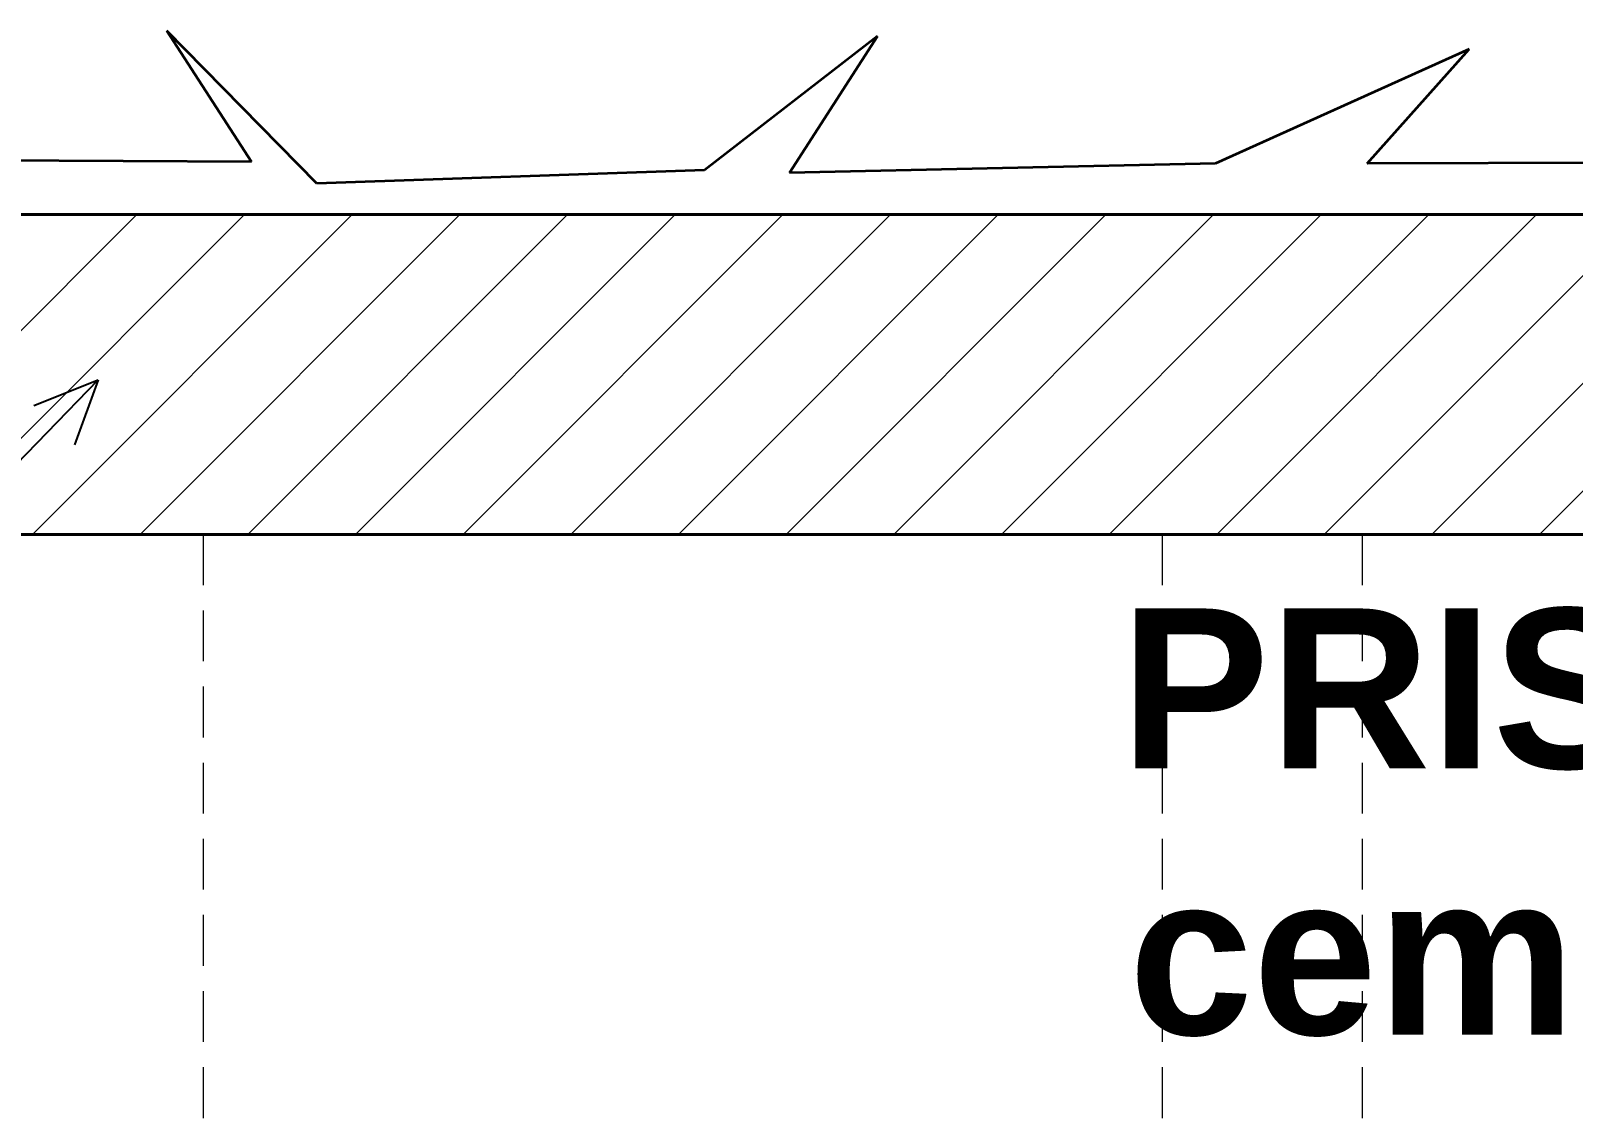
# Model space of a CAD drawing. Header units: millimetres. Extents: x 47998 to 491357, y 29487 to 305355.
# Drawn here: x 49559.1 to 49752.1, y 30547.7 to 30682.9 of the extents above; entities that cross this region are included whole.
import ezdxf

# ---------------------------------------------------------------- set-up
doc = ezdxf.new("R2010")
doc.units = ezdxf.units.MM
doc.linetypes.add('GP kota 28.53_PBS_arhitektura$0$HIDDEN', pattern=[9.525, 6.35, -3.175])
doc.styles.add('MtXpl_Arial_Unicode_', font='')
doc.styles.get('MtXpl_Arial_Unicode_').set_extended_font_data('@Arial Unicode MS', bold=True)

msp = doc.modelspace()

# ---------------------------------------------------------------- linework, layer by layer
at = {"color": 253, "linetype": 'Continuous', "lineweight": 35}
for p, q in [((49594.88, 30663.83), (49576.13, 30682.95)), ((49576.13, 30682.95), (49586.71, 30666.56)), ((49665.03, 30682.27), (49643.42, 30665.52)), ((49654.05, 30665.18), (49665.03, 30682.27)), ((49739.09, 30680.67), (49707.34, 30666.34)), ((49726.33, 30666.34), (49739.09, 30680.67)), ((49586.71, 30666.56), (49531.3, 30666.83)), ((49707.34, 30666.34), (49654.05, 30665.18)), ((49786.23, 30666.56), (49726.33, 30666.34)), ((49643.42, 30665.52), (49594.88, 30663.83))]:
    msp.add_line(p, q, dxfattribs=at)
at = {"color": 3, "linetype": 'Continuous', "lineweight": 40}
for p, q in [((51055.68, 30659.95), (48795.68, 30659.95)), ((51015.68, 30619.95), (48835.68, 30619.95))]:
    msp.add_line(p, q, dxfattribs=at)
at = {"color": 8, "linetype": 'Continuous', "lineweight": 5}
for p, q in [((49532.37, 30619.95), (49572.37, 30659.95)), ((49545.84, 30619.95), (49585.84, 30659.95)), ((49559.31, 30619.95), (49599.31, 30659.95)), ((49572.78, 30619.95), (49612.78, 30659.95)), ((49586.25, 30619.95), (49626.25, 30659.95)), ((49599.72, 30619.95), (49639.72, 30659.95)), ((49613.19, 30619.95), (49653.19, 30659.95)), ((49626.66, 30619.95), (49666.66, 30659.95)), ((49640.14, 30619.95), (49680.14, 30659.95)), ((49653.61, 30619.95), (49693.61, 30659.95)), ((49667.08, 30619.95), (49707.08, 30659.95)), ((49680.55, 30619.95), (49720.55, 30659.95)), ((49694.02, 30619.95), (49734.02, 30659.95)), ((49707.49, 30619.95), (49747.49, 30659.95)), ((49720.96, 30619.95), (49760.96, 30659.95)), ((49734.43, 30619.95), (49774.43, 30659.95)), ((49747.9, 30619.95), (49787.9, 30659.95))]:
    msp.add_line(p, q, dxfattribs=at)
at = {"color": 1, "linetype": 'Continuous', "lineweight": -3, "ltscale": 10}
for p, q in [((49547.79, 30618.89, -0.3), (49567.52, 30639.29, -0.3)), ((49559.48, 30636.09, -0.3), (49567.52, 30639.29, -0.3)), ((49567.52, 30639.29, -0.3), (49564.59, 30631.15, -0.3))]:
    msp.add_line(p, q, dxfattribs=at)
at = {"color": 1, "linetype": 'Continuous', "lineweight": -3}
msp.add_line((51015.68, 30619.95), (49555.68, 30619.95), dxfattribs=at)
at = {"color": 252, "linetype": 'GP kota 28.53_PBS_arhitektura$0$HIDDEN', "lineweight": 18}
for p, q in [((49580.68, 30619.95), (49580.68, 30534.95)), ((49700.68, 30619.95), (49700.68, 30169.95)), ((49725.68, 30619.95), (49725.68, 30169.95))]:
    msp.add_line(p, q, dxfattribs=at)

# ---------------------------------------------------------------- texts
at = {"color": 122, "linetype": 'Continuous', "lineweight": 9, "style": 'MtXpl_Arial_Unicode_'}
for s, p in [('PRISTUP BAZENU', (49695.44, 30590.68)), ('cem.glazura', (49696.49, 30557.35))]:
    msp.add_text(s, height=20, dxfattribs=at).set_placement(p)

doc.saveas('drawing.dxf')
